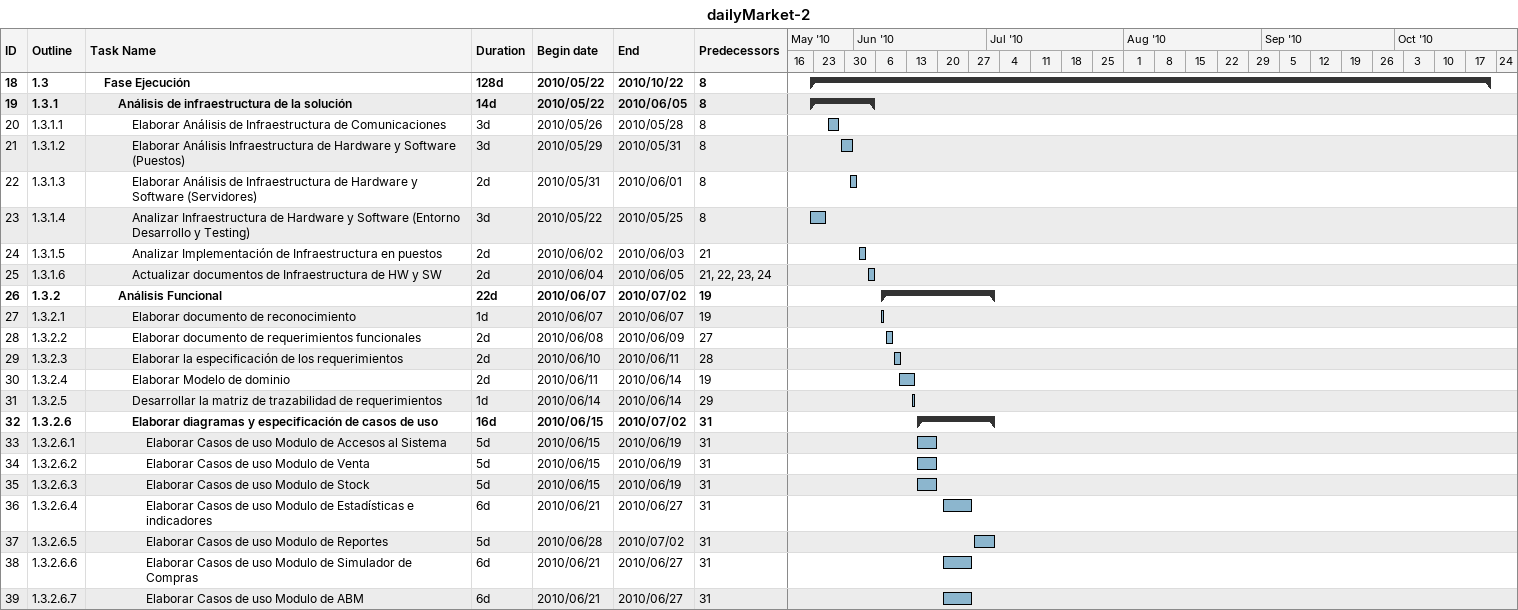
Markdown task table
dailyMarket-2

| ID | WBS | Task | Duration | Start | Finish | Predecessors |
|---|---|---|---|---|---|---|
| 18 | 1.3 | **Fase Ejecución** | 128d | 2010-05-22 | 2010-10-22 | 8 |
| 19 | 1.3.1 | **Análisis de infraestructura de la solución** | 14d | 2010-05-22 | 2010-06-05 | 8 |
| 20 | 1.3.1.1 | Elaborar Análisis de Infraestructura de Comunicaciones | 3d | 2010-05-26 | 2010-05-28 | 8 |
| 21 | 1.3.1.2 | Elaborar Análisis Infraestructura de Hardware y Software (Puestos) | 3d | 2010-05-29 | 2010-05-31 | 8 |
| 22 | 1.3.1.3 | Elaborar Análisis de Infraestructura de Hardware y Software (Servidores) | 2d | 2010-05-31 | 2010-06-01 | 8 |
| 23 | 1.3.1.4 | Analizar Infraestructura de Hardware y Software (Entorno Desarrollo y Testing) | 3d | 2010-05-22 | 2010-05-25 | 8 |
| 24 | 1.3.1.5 | Analizar Implementación de Infraestructura en puestos | 2d | 2010-06-02 | 2010-06-03 | 21 |
| 25 | 1.3.1.6 | Actualizar documentos de Infraestructura de HW y SW | 2d | 2010-06-04 | 2010-06-05 | 21, 22, 23, 24 |
| 26 | 1.3.2 | **Análisis Funcional** | 22d | 2010-06-07 | 2010-07-02 | 19 |
| 27 | 1.3.2.1 | Elaborar documento de reconocimiento | 1d | 2010-06-07 | 2010-06-07 | 19 |
| 28 | 1.3.2.2 | Elaborar documento de requerimientos funcionales | 2d | 2010-06-08 | 2010-06-09 | 27 |
| 29 | 1.3.2.3 | Elaborar la especificación de los requerimientos | 2d | 2010-06-10 | 2010-06-11 | 28 |
| 30 | 1.3.2.4 | Elaborar Modelo de dominio | 2d | 2010-06-11 | 2010-06-14 | 19 |
| 31 | 1.3.2.5 | Desarrollar la matriz de trazabilidad de requerimientos | 1d | 2010-06-14 | 2010-06-14 | 29 |
| 32 | 1.3.2.6 | **Elaborar diagramas y especificación de casos de uso** | 16d | 2010-06-15 | 2010-07-02 | 31 |
| 33 | 1.3.2.6.1 | Elaborar Casos de uso Modulo de Accesos al Sistema | 5d | 2010-06-15 | 2010-06-19 | 31 |
| 34 | 1.3.2.6.2 | Elaborar Casos de uso Modulo de Venta | 5d | 2010-06-15 | 2010-06-19 | 31 |
| 35 | 1.3.2.6.3 | Elaborar Casos de uso Modulo de Stock | 5d | 2010-06-15 | 2010-06-19 | 31 |
| 36 | 1.3.2.6.4 | Elaborar Casos de uso Modulo de Estadísticas e indicadores | 6d | 2010-06-21 | 2010-06-27 | 31 |
| 37 | 1.3.2.6.5 | Elaborar Casos de uso Modulo de Reportes | 5d | 2010-06-28 | 2010-07-02 | 31 |
| 38 | 1.3.2.6.6 | Elaborar Casos de uso Modulo de Simulador de Compras | 6d | 2010-06-21 | 2010-06-27 | 31 |
| 39 | 1.3.2.6.7 | Elaborar Casos de uso Modulo de ABM | 6d | 2010-06-21 | 2010-06-27 | 31 |
